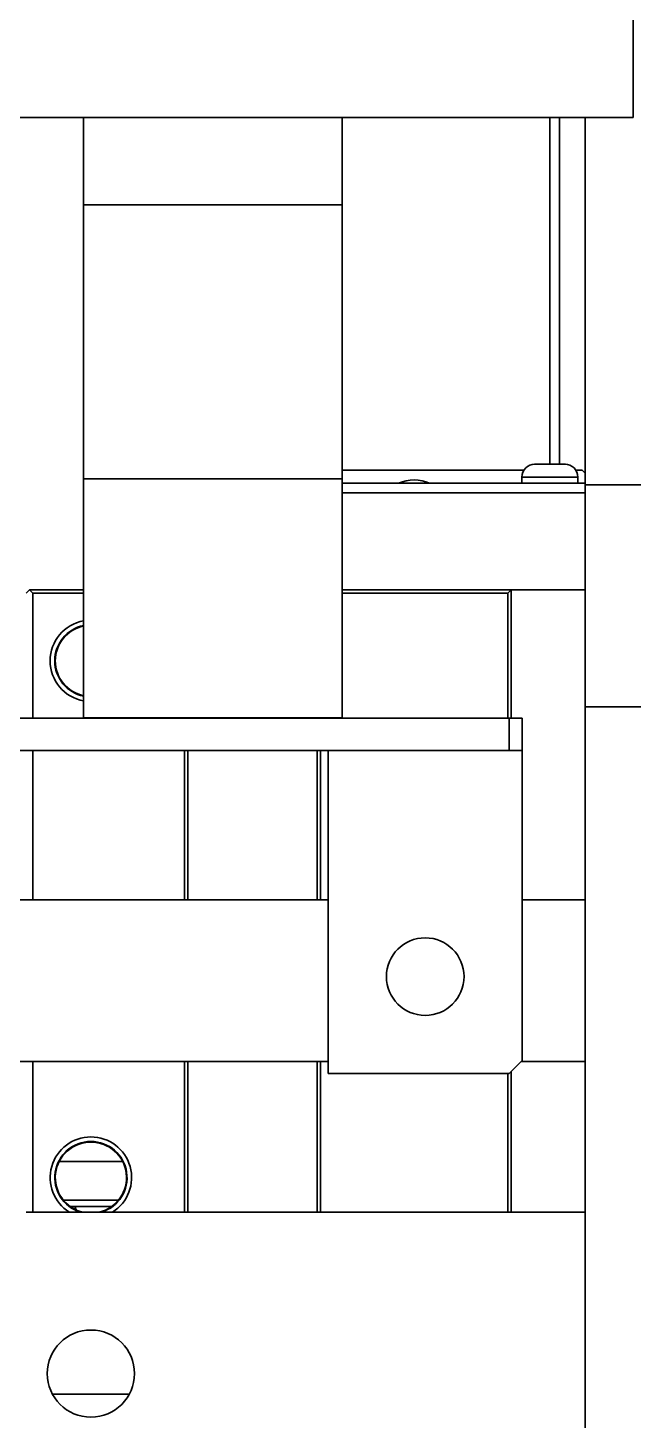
# Model space of a CAD drawing. Header units: millimetres. Extents: x -1052 to 3351, y 0 to 2015.
# Drawn here: x -374.67 to -373.285, y 1691.662 to 1694.85 of the extents above; entities that cross this region are included whole.
import ezdxf

# ---------------------------------------------------------------- set-up
doc = ezdxf.new("R2010")
doc.units = ezdxf.units.MM

msp = doc.modelspace()

# ---------------------------------------------------------------- linework, layer by layer
at = {"color": 7, "linetype": 'Continuous', "lineweight": 35}
for p, q in [((-373.2846, 1694.6448), (-373.2846, 1699.2806)), ((-373.2846, 1694.6448), (-373.2846, 1699.2806)), ((-375.792, 1694.6448), (-373.2846, 1694.6448)), ((-375.792, 1694.6448), (-373.2846, 1694.6448)), ((-374.5419, 1694.4448), (-374.5419, 1694.6448)), ((-374.5419, 1694.4448), (-374.5419, 1694.6448)), ((-373.9503, 1694.4448), (-373.9503, 1694.6448)), ((-373.9503, 1694.4448), (-373.9503, 1694.6448)), ((-373.4751, 1693.8511), (-373.4751, 1694.6448)), ((-373.4751, 1693.8511), (-373.4751, 1694.6448)), ((-373.4529, 1694.6448), (-373.4529, 1693.8513)), ((-373.4529, 1694.6448), (-373.4529, 1693.8513)), ((-373.3947, 1694.6448), (-373.3947, 1693.8043)), ((-373.3947, 1694.6448), (-373.3947, 1693.8043)), ((-373.9503, 1694.4448), (-374.5419, 1694.4448)), ((-374.5419, 1693.8175), (-374.5419, 1694.4448)), ((-373.9503, 1694.4448), (-374.5419, 1694.4448)), ((-374.5419, 1693.8175), (-374.5419, 1694.4448)), ((-373.9503, 1693.8175), (-373.9503, 1694.4448)), ((-373.9503, 1693.8175), (-373.9503, 1694.4448)), ((-373.5106, 1693.8511), (-373.5073, 1693.8513)), ((-373.5106, 1693.8511), (-373.5073, 1693.8513)), ((-373.5073, 1693.8513), (-373.4869, 1693.8513)), ((-373.5073, 1693.8513), (-373.4869, 1693.8513)), ((-373.4869, 1693.8513), (-373.4869, 1693.8511)), ((-373.4869, 1693.8513), (-373.4869, 1693.8511)), ((-373.4869, 1693.8511), (-373.4632, 1693.8511)), ((-373.4869, 1693.8511), (-373.4632, 1693.8511)), ((-373.4632, 1693.8511), (-373.4632, 1693.8513)), ((-373.4632, 1693.8513), (-373.4429, 1693.8513)), ((-373.4632, 1693.8511), (-373.4632, 1693.8513)), ((-373.4632, 1693.8513), (-373.4429, 1693.8513)), ((-373.4429, 1693.8513), (-373.4396, 1693.8511)), ((-373.4429, 1693.8513), (-373.4396, 1693.8511)), ((-373.9503, 1693.8175), (-374.5419, 1693.8175)), ((-374.5419, 1693.2701), (-374.5419, 1693.8175)), ((-373.9503, 1693.8175), (-374.5419, 1693.8175)), ((-374.5419, 1693.2701), (-374.5419, 1693.8175)), ((-373.9503, 1693.8372), (-373.5346, 1693.8372)), ((-373.9503, 1693.8372), (-373.5346, 1693.8372)), ((-373.9503, 1693.2701), (-373.9503, 1693.8175)), ((-373.9503, 1693.2701), (-373.9503, 1693.8175)), ((-373.9503, 1693.8076), (-373.3947, 1693.8076)), ((-373.9503, 1693.8076), (-373.3947, 1693.8076)), ((-373.539, 1693.8217), (-373.539, 1693.8076)), ((-373.4112, 1693.8217), (-373.539, 1693.8217)), ((-373.539, 1693.8217), (-373.539, 1693.8076)), ((-373.4112, 1693.8217), (-373.539, 1693.8217)), ((-373.4156, 1693.8372), (-373.4011, 1693.8372)), ((-373.4156, 1693.8372), (-373.4011, 1693.8372)), ((-373.4112, 1693.8076), (-373.4112, 1693.8217)), ((-373.4112, 1693.8076), (-373.4112, 1693.8217)), ((-373.3947, 1693.8308), (-373.4011, 1693.8372)), ((-373.3947, 1693.8308), (-373.4011, 1693.8372)), ((-373.9503, 1693.7854), (-373.3947, 1693.7854)), ((-373.9503, 1693.7854), (-373.3947, 1693.7854)), ((-373.3947, 1693.8043), (-372.7291, 1693.8043)), ((-373.3947, 1693.2956), (-373.3947, 1693.8043)), ((-373.3947, 1693.8043), (-372.7291, 1693.8043)), ((-373.3947, 1693.2956), (-373.3947, 1693.8043)), ((-374.6658, 1693.5636), (-374.6732, 1693.5562)), ((-374.6658, 1693.5636), (-374.6732, 1693.5562)), ((-374.6584, 1693.5562), (-374.6658, 1693.5636)), ((-374.6658, 1693.5636), (-374.5419, 1693.5636)), ((-374.6584, 1693.5562), (-374.6658, 1693.5636)), ((-374.6658, 1693.5636), (-374.5419, 1693.5636)), ((-374.5419, 1693.5562), (-374.6584, 1693.5562)), ((-374.6584, 1693.2695), (-374.6584, 1693.5562)), ((-374.5419, 1693.5562), (-374.6584, 1693.5562)), ((-374.6584, 1693.2695), (-374.6584, 1693.5562)), ((-373.9503, 1693.5636), (-373.5638, 1693.5636)), ((-373.9503, 1693.5636), (-373.5638, 1693.5636)), ((-373.5712, 1693.5562), (-373.9503, 1693.5562)), ((-373.5712, 1693.5562), (-373.9503, 1693.5562)), ((-373.5638, 1693.5636), (-373.5712, 1693.5562)), ((-373.5638, 1693.5636), (-373.5712, 1693.5562)), ((-373.5712, 1693.2695), (-373.5712, 1693.5562)), ((-373.5712, 1693.2695), (-373.5712, 1693.5562)), ((-373.5638, 1693.2695), (-373.5638, 1693.5636)), ((-373.5638, 1693.5636), (-373.3947, 1693.5636)), ((-373.5638, 1693.2695), (-373.5638, 1693.5636)), ((-373.5638, 1693.5636), (-373.3947, 1693.5636)), ((-377.9464, 1693.2695), (-373.5681, 1693.2695)), ((-377.9464, 1693.2695), (-373.5681, 1693.2695)), ((-373.9503, 1693.2701), (-374.5419, 1693.2701)), ((-373.9503, 1693.2701), (-374.5419, 1693.2701)), ((-374.3108, 1693.2695), (-374.3108, 1693.2701)), ((-374.3108, 1693.2695), (-374.3108, 1693.2701)), ((-374.3034, 1693.2695), (-374.3034, 1693.2701)), ((-374.3034, 1693.2695), (-374.3034, 1693.2701)), ((-374.0076, 1693.2695), (-374.0076, 1693.2701)), ((-374.0076, 1693.2695), (-374.0076, 1693.2701)), ((-374.0002, 1693.2695), (-374.0002, 1693.2701)), ((-374.0002, 1693.2695), (-374.0002, 1693.2701)), ((-373.5681, 1693.1955), (-373.5681, 1693.2695)), ((-373.5681, 1693.2695), (-373.5385, 1693.2695)), ((-373.5681, 1693.1955), (-373.5681, 1693.2695)), ((-373.5681, 1693.2695), (-373.5385, 1693.2695)), ((-373.5385, 1693.2695), (-373.5385, 1693.1955)), ((-373.5385, 1693.2695), (-373.5385, 1693.1955)), ((-372.7291, 1693.2956), (-373.3947, 1693.2956)), ((-373.3947, 1693.2956), (-373.3947, 1683.9489)), ((-372.7291, 1693.2956), (-373.3947, 1693.2956)), ((-373.3947, 1693.2956), (-373.3947, 1683.9489)), ((-377.9464, 1693.1955), (-373.5681, 1693.1955)), ((-377.9464, 1693.1955), (-373.5681, 1693.1955)), ((-374.6584, 1692.8536), (-374.6584, 1693.1955)), ((-374.6584, 1692.8536), (-374.6584, 1693.1955)), ((-374.3108, 1692.8536), (-374.3108, 1693.1955)), ((-374.3108, 1692.8536), (-374.3108, 1693.1955)), ((-374.3034, 1692.8536), (-374.3034, 1693.1955)), ((-374.3034, 1692.8536), (-374.3034, 1693.1955)), ((-374.0076, 1692.8536), (-374.0076, 1693.1955)), ((-374.0076, 1692.8536), (-374.0076, 1693.1955)), ((-374.0002, 1692.8536), (-374.0002, 1693.1955)), ((-374.0002, 1692.8536), (-374.0002, 1693.1955)), ((-373.9822, 1693.1955), (-373.9822, 1692.4559)), ((-373.9822, 1693.1955), (-373.9822, 1692.4559)), ((-373.5385, 1693.1955), (-373.5681, 1693.1955)), ((-373.5385, 1693.1955), (-373.5681, 1693.1955)), ((-373.5385, 1692.4855), (-373.5385, 1693.1955)), ((-373.5385, 1692.4855), (-373.5385, 1693.1955)), ((-373.9822, 1692.8536), (-377.5323, 1692.8536)), ((-373.9822, 1692.8536), (-377.5323, 1692.8536)), ((-373.3947, 1692.8536), (-373.5385, 1692.8536)), ((-373.3947, 1692.8536), (-373.5385, 1692.8536)), ((-373.3947, 1692.4838), (-373.3947, 1692.8536)), ((-373.3947, 1692.4838), (-373.3947, 1692.8536)), ((-377.5323, 1692.4838), (-373.9822, 1692.4838)), ((-377.5323, 1692.4838), (-373.9822, 1692.4838)), ((-374.6584, 1692.1384), (-374.6584, 1692.4838)), ((-374.6584, 1692.1384), (-374.6584, 1692.4838)), ((-374.3108, 1692.1384), (-374.3108, 1692.4838)), ((-374.3108, 1692.1384), (-374.3108, 1692.4838)), ((-374.3034, 1692.1384), (-374.3034, 1692.4838)), ((-374.3034, 1692.1384), (-374.3034, 1692.4838)), ((-374.0076, 1692.1384), (-374.0076, 1692.4838)), ((-374.0076, 1692.1384), (-374.0076, 1692.4838)), ((-374.0002, 1692.1384), (-374.0002, 1692.4838)), ((-374.0002, 1692.1384), (-374.0002, 1692.4838)), ((-373.5681, 1692.4559), (-373.5385, 1692.4855)), ((-373.5681, 1692.4559), (-373.5385, 1692.4855)), ((-373.5402, 1692.4838), (-373.3947, 1692.4838)), ((-373.5402, 1692.4838), (-373.3947, 1692.4838)), ((-373.5681, 1692.4559), (-373.9822, 1692.4559)), ((-373.5681, 1692.4559), (-373.9822, 1692.4559)), ((-373.5712, 1692.1384), (-373.5712, 1692.4559)), ((-373.5712, 1692.1384), (-373.5712, 1692.4559)), ((-373.5638, 1692.1384), (-373.5638, 1692.4602)), ((-373.5638, 1692.1384), (-373.5638, 1692.4602)), ((-374.4528, 1692.2545), (-374.5978, 1692.2545)), ((-374.4528, 1692.2545), (-374.5978, 1692.2545)), ((-374.4625, 1692.1657), (-374.588, 1692.1657)), ((-374.4625, 1692.1657), (-374.588, 1692.1657)), ((-374.5721, 1692.151), (-374.5617, 1692.151)), ((-374.5721, 1692.151), (-374.5617, 1692.151)), ((-374.5617, 1692.151), (-374.559, 1692.1435)), ((-374.4785, 1692.151), (-374.5617, 1692.151)), ((-374.5617, 1692.151), (-374.559, 1692.1435)), ((-374.4785, 1692.151), (-374.5617, 1692.151)), ((-373.3947, 1692.1384), (-374.6732, 1692.1384)), ((-373.3947, 1692.1384), (-374.6732, 1692.1384)), ((-374.6136, 1691.722), (-374.437, 1691.722)), ((-374.6136, 1691.722), (-374.437, 1691.722))]:
    msp.add_line(p, q, dxfattribs=at)
for centre, radius in [((-373.7604, 1692.6778), 0.0888), ((-373.7604, 1692.6778), 0.0888), ((-374.5253, 1691.7687), 0.0998), ((-374.5253, 1691.7687), 0.0998)]:
    msp.add_circle(centre, radius, dxfattribs=at)
for centre, radius, start, end in [((-373.5094, 1693.8217), 0.0296, 90, 180), ((-373.5094, 1693.8217), 0.0296, 90, 180), ((-373.4408, 1693.8217), 0.0296, 0, 90), ((-373.4408, 1693.8217), 0.0296, 0, 90), ((-373.7857, 1693.7263), 0.0888, 66.4435, 113.5565), ((-373.7857, 1693.7263), 0.0888, 66.4435, 113.5565), ((-374.5253, 1693.4009), 0.0932, 100.2908, 259.7092), ((-374.5253, 1693.4009), 0.0932, 100.2908, 259.7092), ((-374.5253, 1693.4009), 0.0827, 101.6145, 258.3855), ((-374.5253, 1693.4009), 0.0827, 101.6145, 258.3855), ((-374.5253, 1693.4009), 0.0814, 101.8077, 258.1923), ((-374.5253, 1693.4009), 0.0814, 101.8077, 258.1923), ((-374.5253, 1692.2175), 0.0932, 301.9551, 238.0449), ((-374.5253, 1692.2175), 0.0932, 301.9551, 238.0449), ((-374.5253, 1692.2175), 0.0827, 90, 252.9786), ((-374.5253, 1692.2175), 0.0827, 90, 252.9786), ((-374.5253, 1692.2175), 0.0814, 283.6207, 256.3793), ((-374.5253, 1692.2175), 0.0814, 283.6207, 256.3793), ((-374.5253, 1692.2175), 0.0827, 287.0214, 90), ((-374.5253, 1692.2175), 0.0827, 287.0214, 90)]:
    msp.add_arc(centre, radius, start, end, dxfattribs=at)

doc.saveas('drawing.dxf')
